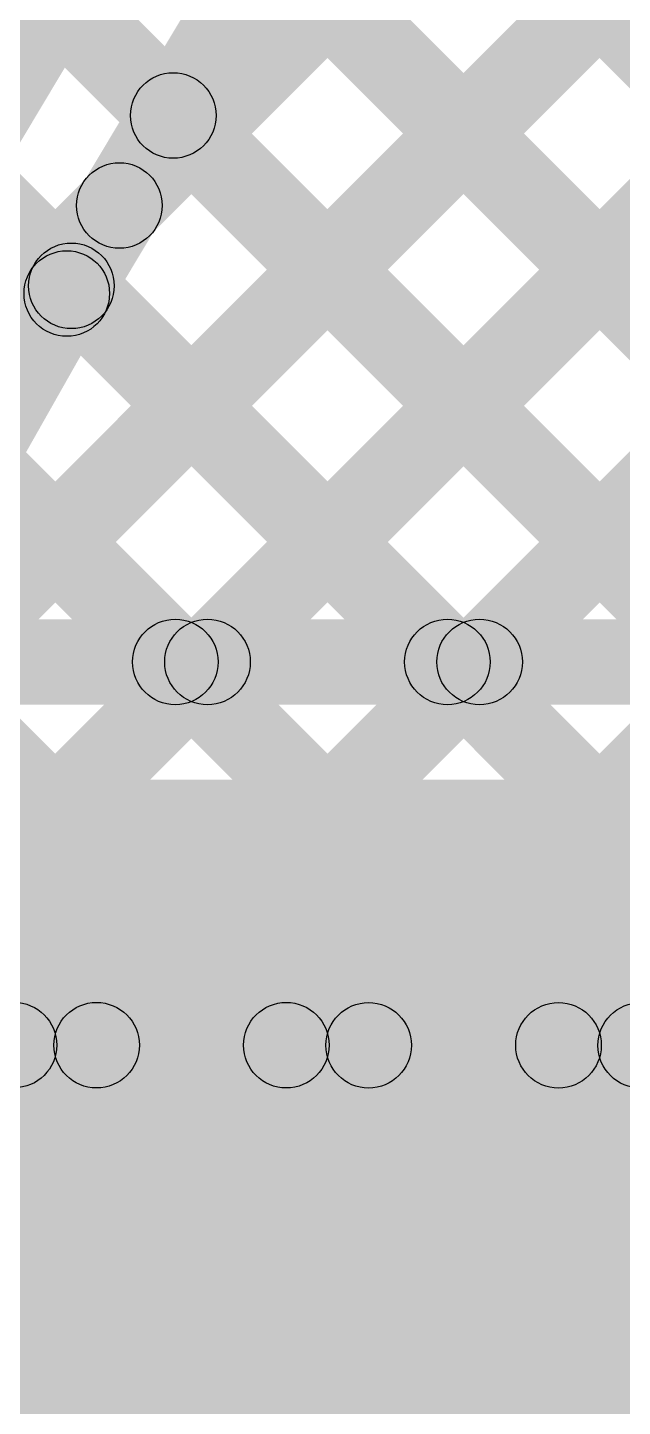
# Model space of a CAD drawing. Header units: millimetres. Extents: x 2.72 to 4.82, y 2.46 to 3.29.
# Drawn here: x 3.0903 to 3.1459, y 2.5284 to 2.6573 of the extents above; entities that cross this region are included whole.
import ezdxf

# ---------------------------------------------------------------- set-up
doc = ezdxf.new("R2010")
doc.units = ezdxf.units.MM
doc.header["$MEASUREMENT"] = 0
doc.layers.add('BottomLayer', color=5, linetype='Continuous')
doc.layers.add('TopLayer', color=1, linetype='Continuous')

msp = doc.modelspace()

# ---------------------------------------------------------------- hatches: boundary and pattern name
at = {"layer": 'BottomLayer'}
for points in [[(3.05903, 2.59517), (3.05338, 2.60083), (3.44317, 2.99062), (3.44883, 2.98497)], [(3.08449, 2.59517), (3.07883, 2.60083), (3.44317, 2.96517), (3.44883, 2.95951)], [(3.10994, 2.59517), (3.10429, 2.60083), (3.44317, 2.93971), (3.44883, 2.93406)], [(3.1354, 2.59517), (3.12974, 2.60083), (3.44317, 2.91426), (3.44883, 2.9086)], [(3.11798, 2.6803), (3.12363, 2.68596), (3.20876, 2.60083), (3.2031, 2.59517)], [(3.08153, 2.64312), (3.07587, 2.64878), (3.10865, 2.68155), (3.1143, 2.6759)], [(3.09789, 2.67493), (3.10355, 2.68058), (3.1833, 2.60083), (3.17765, 2.59517)], [(3.08572, 2.66164), (3.09138, 2.6673), (3.15785, 2.60083), (3.15219, 2.59517)], [(3.07688, 2.64502), (3.08254, 2.65068), (3.13239, 2.60083), (3.12674, 2.59517)], [(3.06528, 2.63117), (3.07094, 2.63683), (3.10694, 2.60083), (3.10128, 2.59517)], [(3.038, 2.594), (3.038, 2.602), (3.66382, 2.602), (3.66382, 2.594)], [(3.049, 2.465), (4.817, 2.465), (4.817, 2.587), (3.049, 2.587)]]:
    msp.add_hatch(color=5, dxfattribs=at).paths.add_polyline_path(points)
h = msp.add_hatch(color=5, dxfattribs=at)
edge = h.paths.add_edge_path()
edge.add_arc((3.10411, 2.598), 0.004, 0, 360)
h = msp.add_hatch(color=5, dxfattribs=at)
edge = h.paths.add_edge_path()
edge.add_arc((3.10712, 2.598), 0.004, 0, 360)
h = msp.add_hatch(color=5, dxfattribs=at)
edge = h.paths.add_edge_path()
edge.add_arc((3.12956, 2.598), 0.004, 0, 360)
h = msp.add_hatch(color=5, dxfattribs=at)
edge = h.paths.add_edge_path()
edge.add_arc((3.13257, 2.598), 0.004, 0, 360)
at = {"layer": 'TopLayer'}
for points in [[(3.10171, 2.63785), (3.09605, 2.64351), (3.47565, 3.0231), (3.48131, 3.01745)], [(3.04869, 2.55937), (3.04303, 2.56502), (3.46851, 2.9905), (3.47416, 2.98485)], [(3.07413, 2.55936), (3.06847, 2.56501), (3.46842, 2.96496), (3.47408, 2.95931)], [(3.09957, 2.55935), (3.09392, 2.565), (3.47487, 2.94596), (3.48053, 2.9403)], [(3.12502, 2.55933), (3.11936, 2.56499), (3.48342, 2.92905), (3.48908, 2.9234)], [(3.15046, 2.55932), (3.14481, 2.56498), (3.46717, 2.88734), (3.47283, 2.88169)], [(3.08449, 2.63804), (3.07762, 2.64215), (3.11451, 2.70384), (3.12138, 2.69973)], [(3.0974, 2.6304), (3.09053, 2.63451), (3.12151, 2.68631), (3.12837, 2.6822)], [(3.12014, 2.67813), (3.1258, 2.68379), (3.24465, 2.56494), (3.23899, 2.55928)], [(3.11062, 2.6622), (3.11627, 2.66786), (3.21918, 2.56495), (3.21353, 2.55929)], [(3.10109, 2.64627), (3.10675, 2.65193), (3.19372, 2.56496), (3.18806, 2.5593)], [(3.09157, 2.63034), (3.09722, 2.636), (3.16825, 2.56497), (3.16259, 2.55932)], [(3.08967, 2.61676), (3.08271, 2.6207), (3.09048, 2.63442), (3.09744, 2.63048)], [(3.08229, 2.61416), (3.08795, 2.61982), (3.14278, 2.56498), (3.13712, 2.55933)], [(3.04098, 2.60456), (3.04663, 2.61022), (3.09185, 2.56501), (3.08619, 2.55935)], [(3.06746, 2.60353), (3.07312, 2.60919), (3.11731, 2.56499), (3.11166, 2.55934)], [(3.02643, 2.5582), (3.02643, 2.5662), (4.66569, 2.56549), (4.66569, 2.55749)]]:
    msp.add_hatch(color=1, dxfattribs=at).paths.add_polyline_path(points)
h = msp.add_hatch(color=1, dxfattribs=at)
edge = h.paths.add_edge_path()
edge.add_arc((3.10392, 2.6491), 0.004, 0, 360)
h = msp.add_hatch(color=1, dxfattribs=at)
edge = h.paths.add_edge_path()
edge.add_arc((3.09888, 2.64068), 0.004, 0, 360)
h = msp.add_hatch(color=1, dxfattribs=at)
edge = h.paths.add_edge_path()
edge.add_arc((3.09439, 2.63317), 0.004, 0, 360)
h = msp.add_hatch(color=1, dxfattribs=at)
edge = h.paths.add_edge_path()
edge.add_arc((3.09396, 2.63245), 0.004, 0, 360)
h = msp.add_hatch(color=1, dxfattribs=at)
edge = h.paths.add_edge_path()
edge.add_arc((3.09396, 2.63245), 0.004, 0, 360)
h = msp.add_hatch(color=1, dxfattribs=at)
edge = h.paths.add_edge_path()
edge.add_arc((3.08902, 2.56218), 0.004, 0, 360)
h = msp.add_hatch(color=1, dxfattribs=at)
edge = h.paths.add_edge_path()
edge.add_arc((3.09675, 2.56217), 0.004, 0, 360)
h = msp.add_hatch(color=1, dxfattribs=at)
edge = h.paths.add_edge_path()
edge.add_arc((3.11449, 2.56217), 0.004, 0, 360)
h = msp.add_hatch(color=1, dxfattribs=at)
edge = h.paths.add_edge_path()
edge.add_arc((3.12219, 2.56216), 0.004, 0, 360)
h = msp.add_hatch(color=1, dxfattribs=at)
edge = h.paths.add_edge_path()
edge.add_arc((3.13995, 2.56216), 0.004, 0, 360)
h = msp.add_hatch(color=1, dxfattribs=at)
edge = h.paths.add_edge_path()
edge.add_arc((3.14764, 2.56215), 0.004, 0, 360)

# ---------------------------------------------------------------- linework, layer by layer
at = {"layer": 'BottomLayer'}
for centre in [(3.10411, 2.598), (3.10712, 2.598), (3.12956, 2.598), (3.13257, 2.598)]:
    msp.add_circle(centre, 0.004, dxfattribs=at)
at = {"layer": 'TopLayer'}
for centre in [(3.10392, 2.6491), (3.09888, 2.64068), (3.09439, 2.63317), (3.09396, 2.63245), (3.09396, 2.63245), (3.08902, 2.56218), (3.09675, 2.56217), (3.11449, 2.56217), (3.12219, 2.56216), (3.13995, 2.56216), (3.14764, 2.56215)]:
    msp.add_circle(centre, 0.004, dxfattribs=at)

doc.saveas('drawing.dxf')
